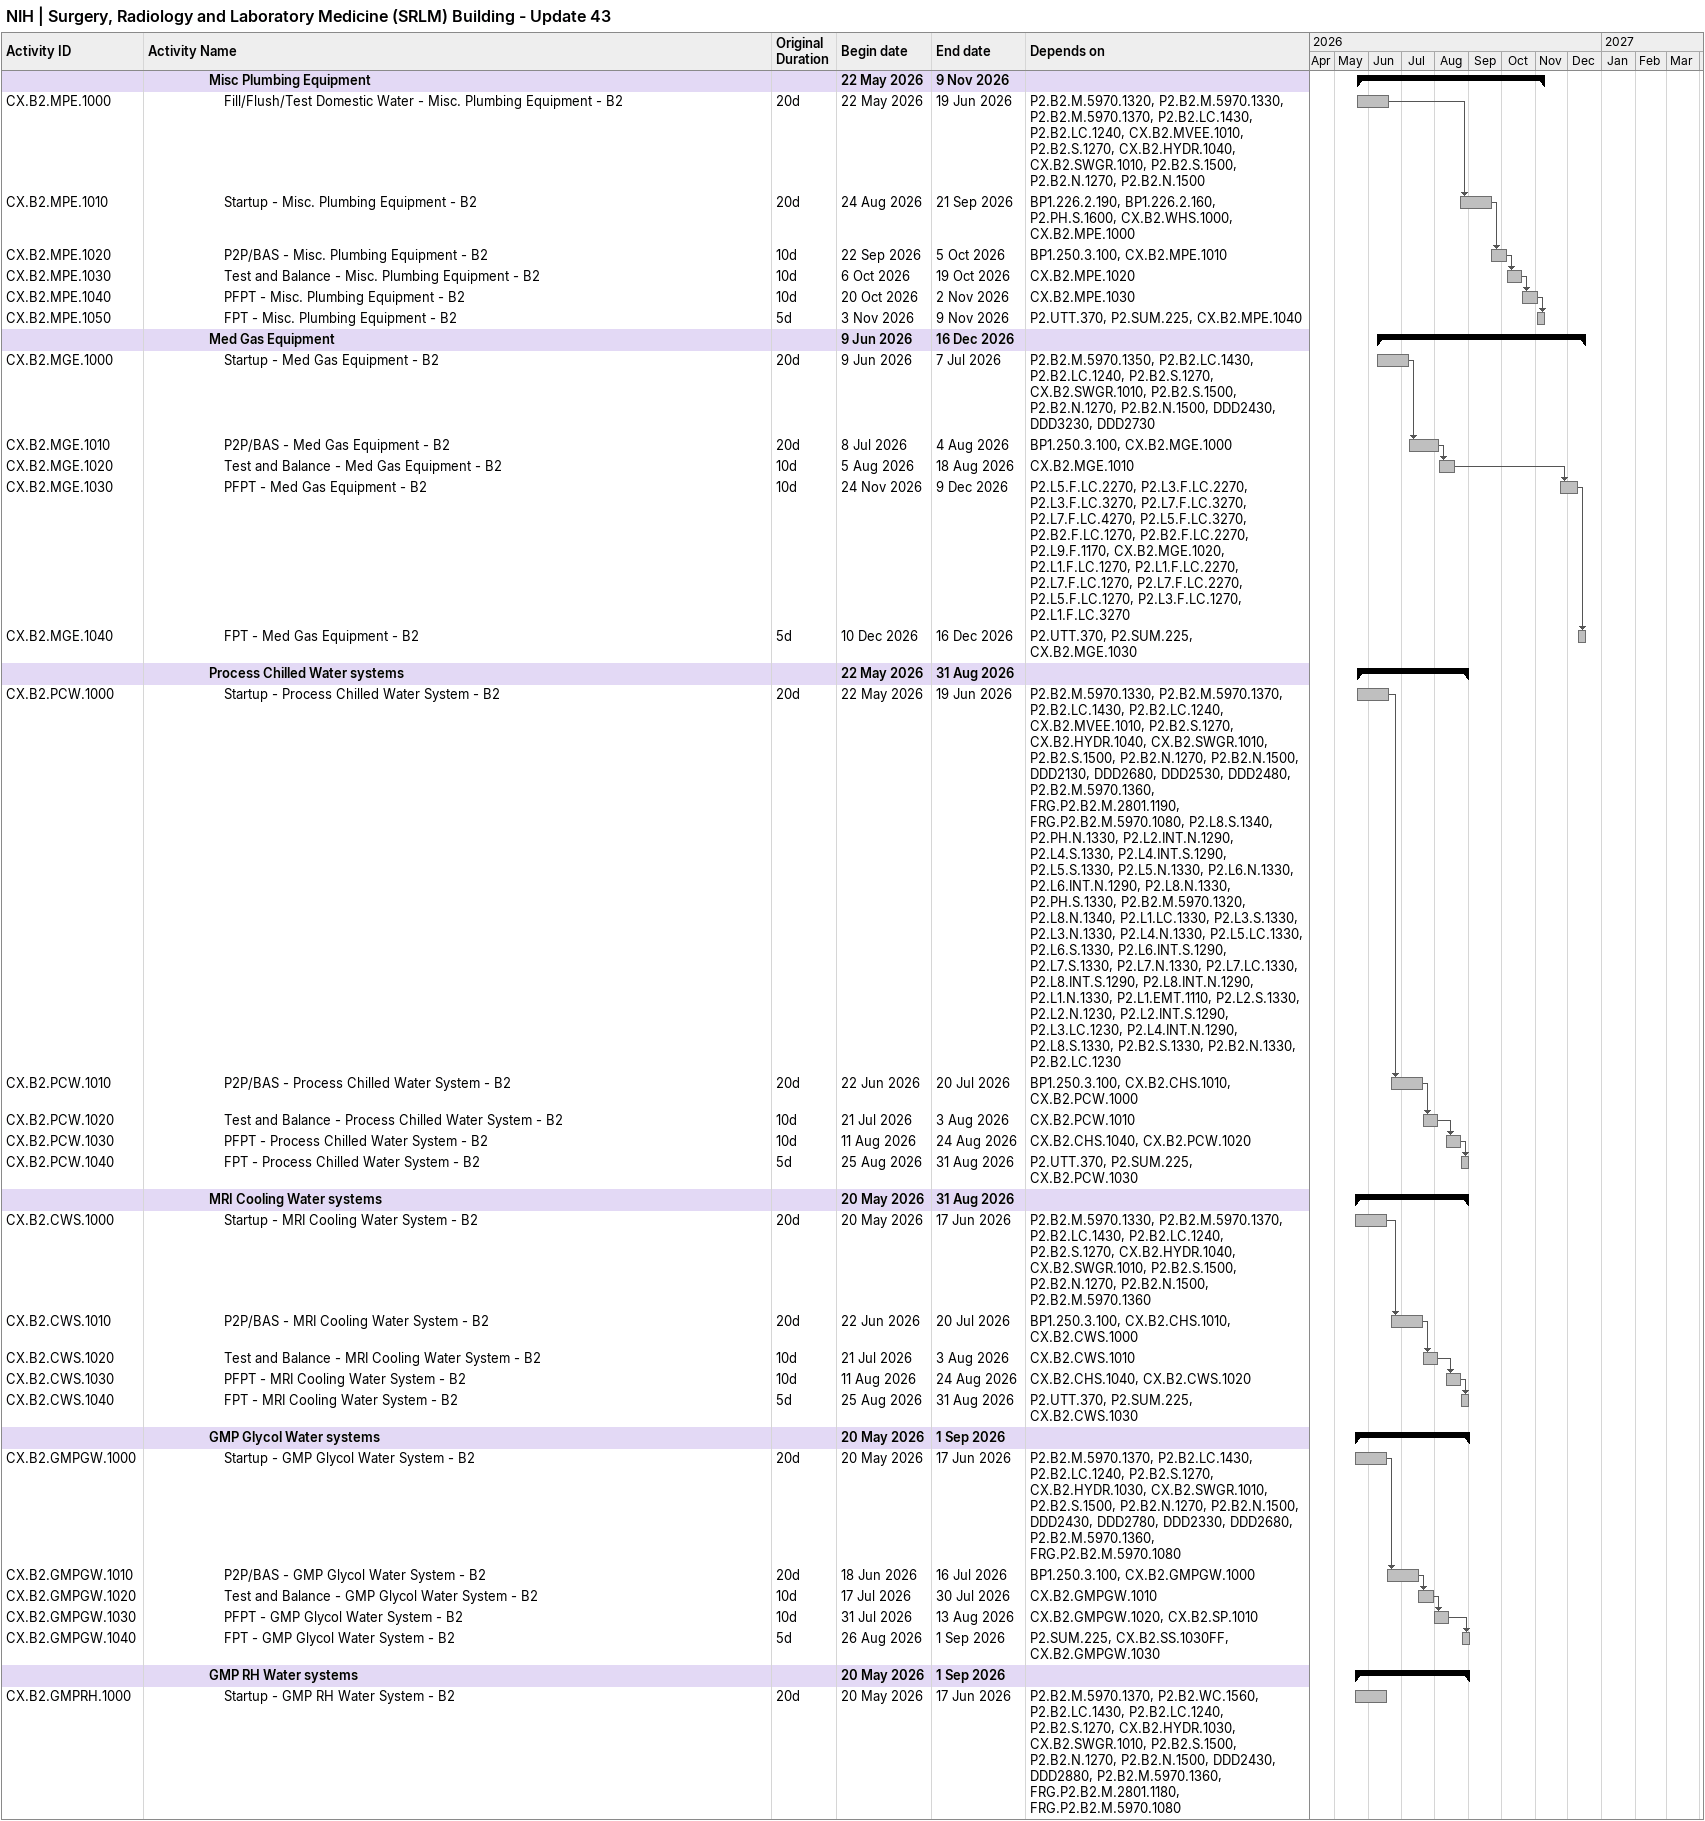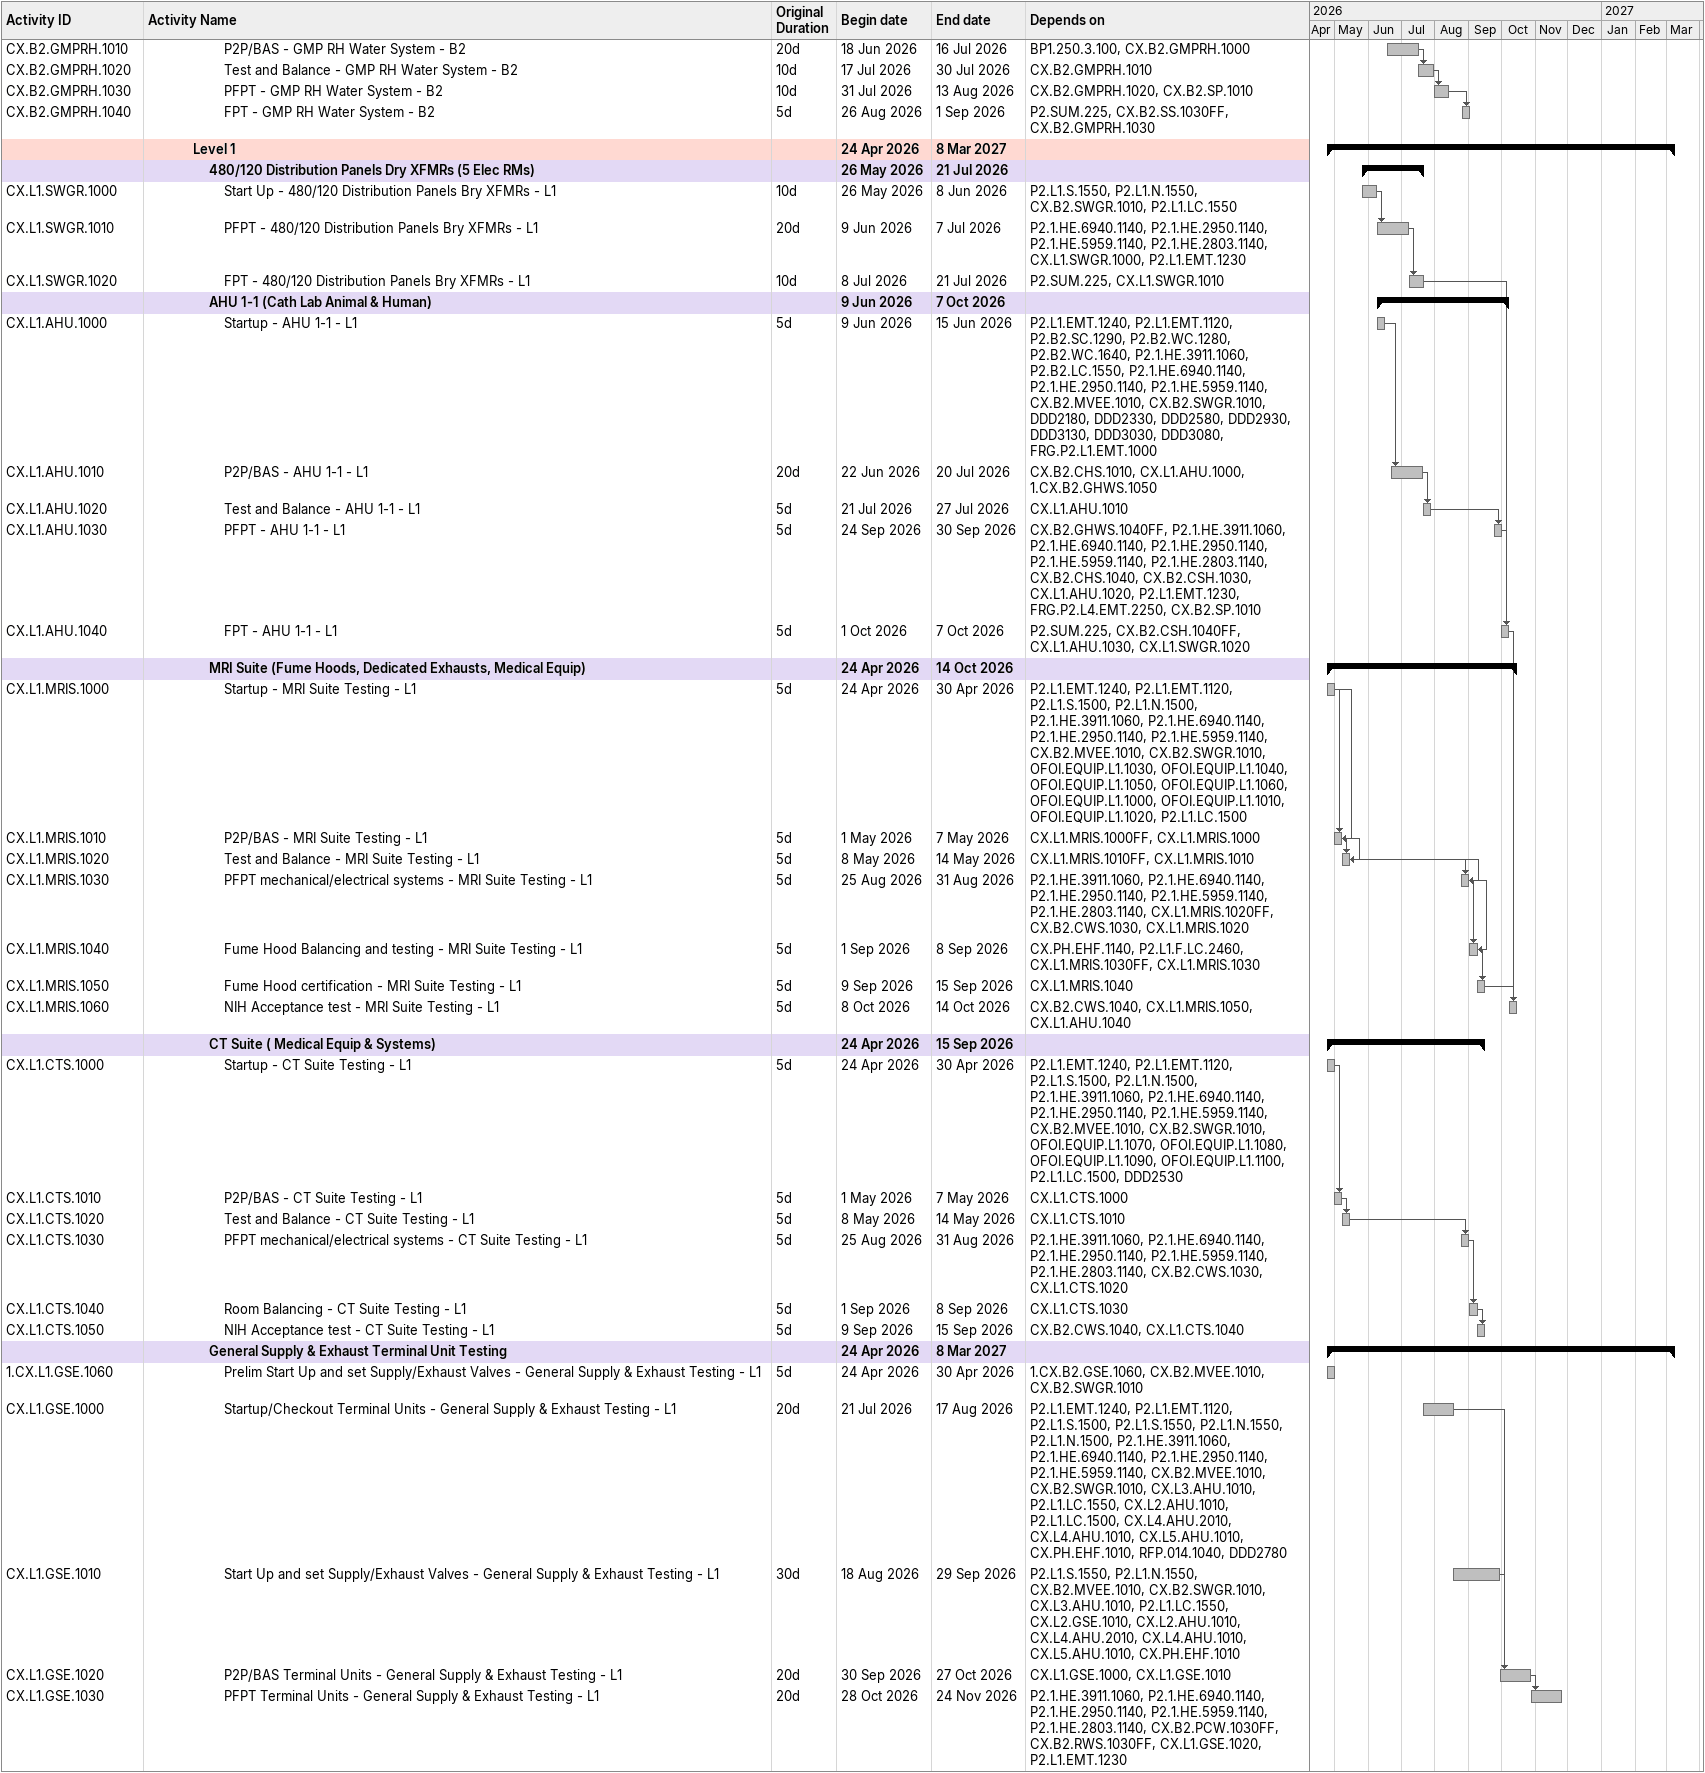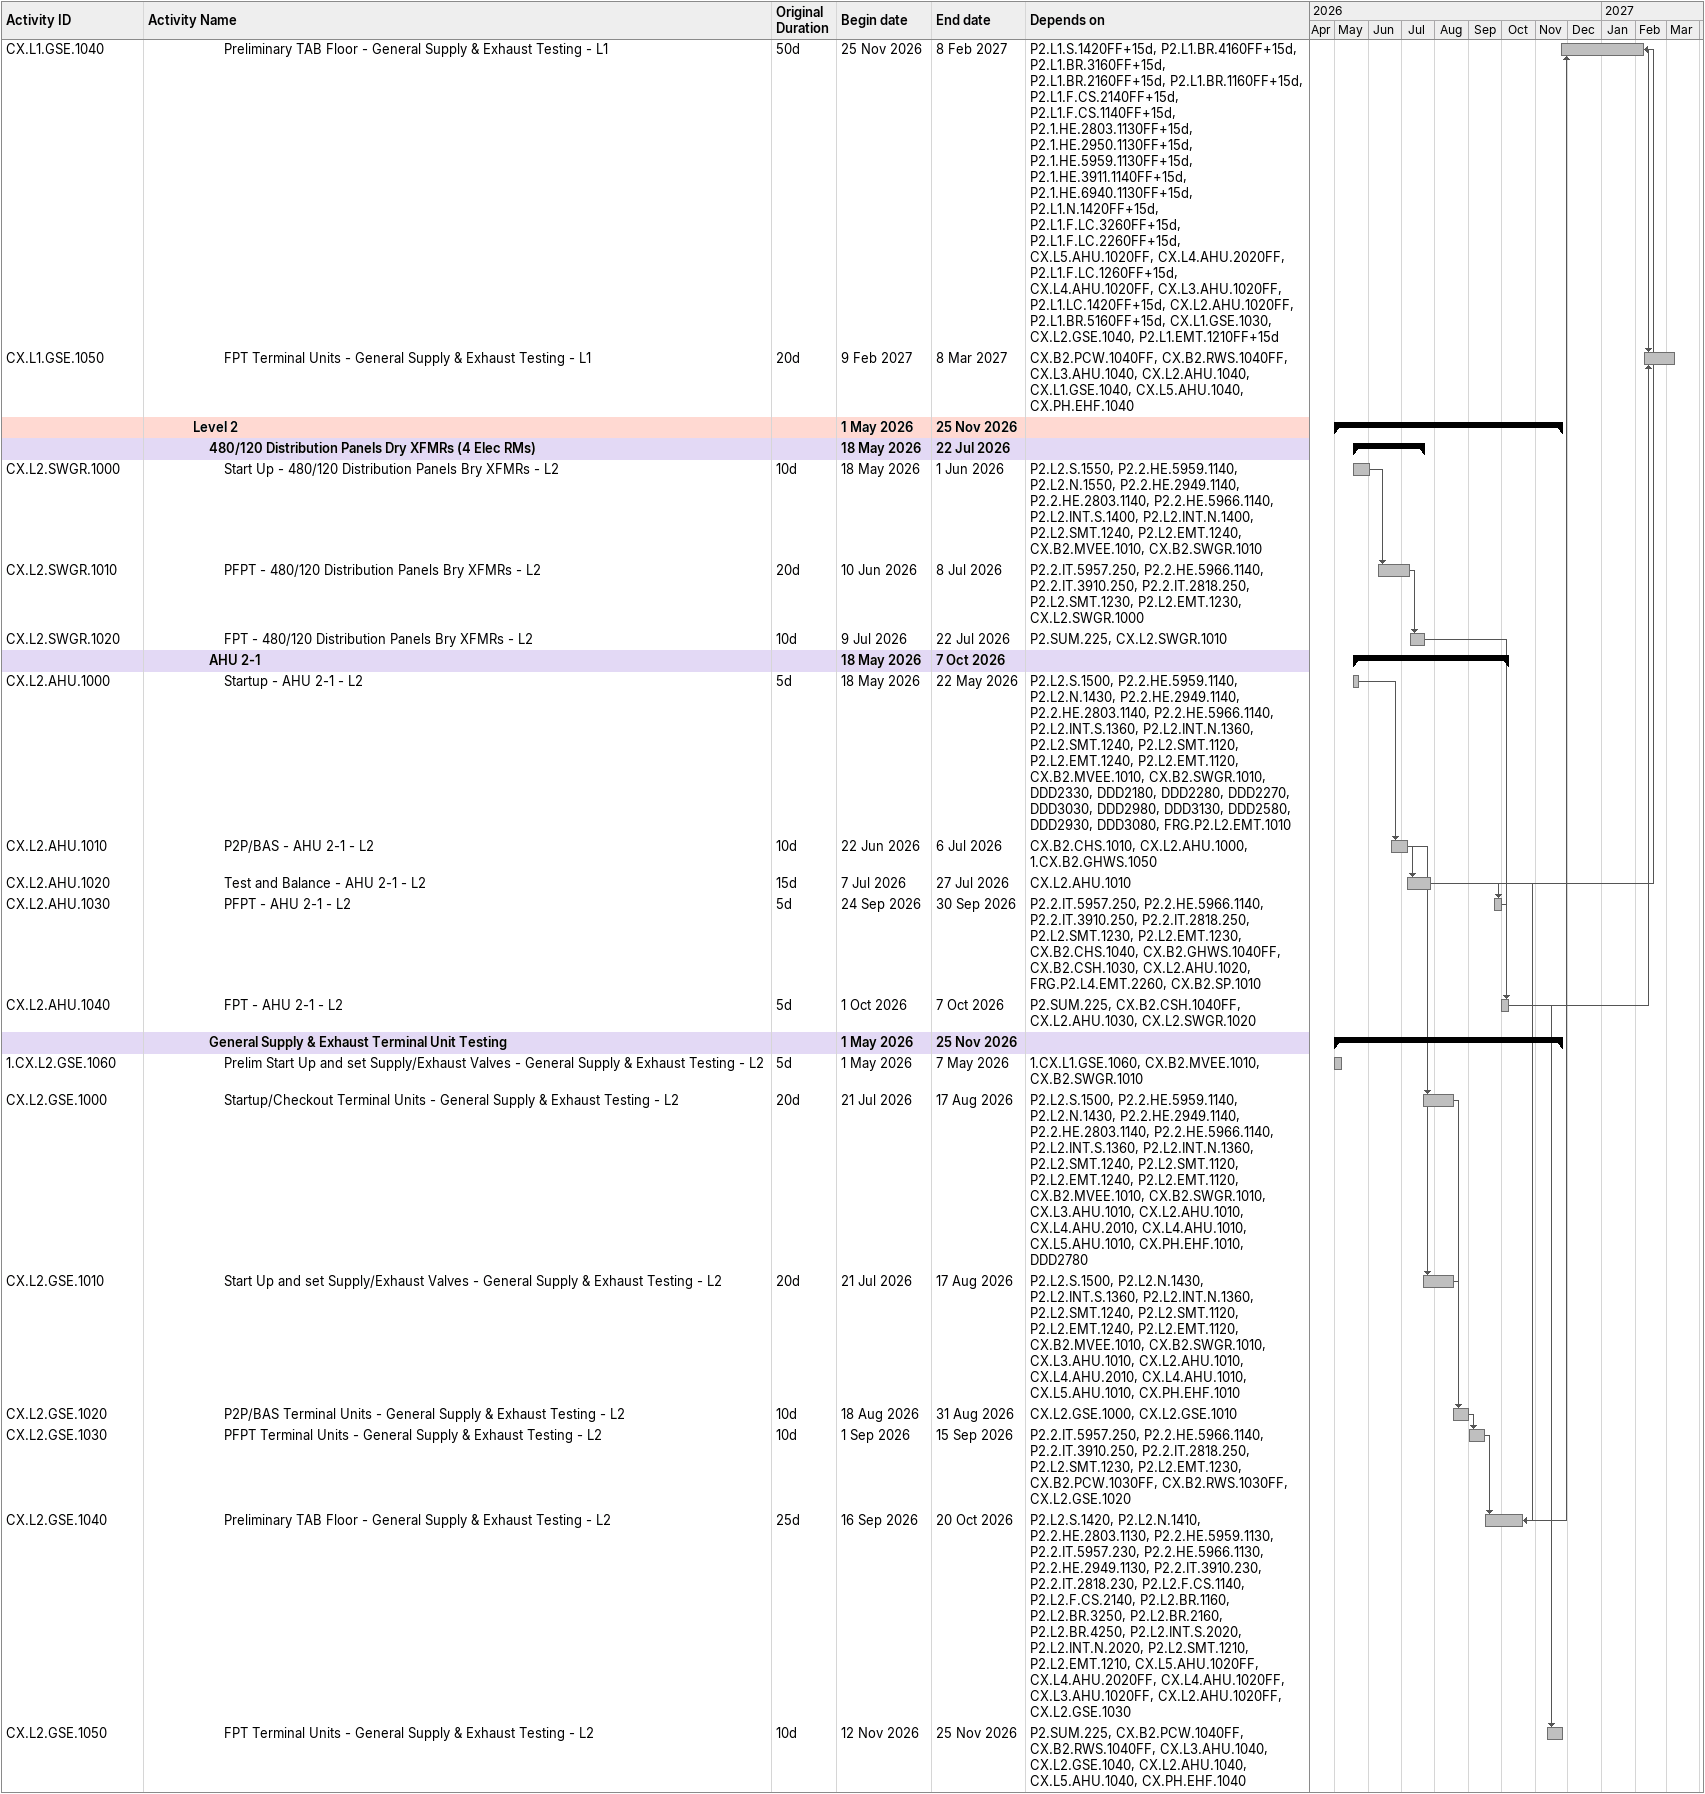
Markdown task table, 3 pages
NIH | Surgery, Radiology and Laboratory Medicine (SRLM) Building - Update 43

| ID | Level | Task | Original duration | Start | Finish | Predecessors |
|---|---|---|---|---|---|---|
|  | 5 | **Misc Plumbing Equipment** |  | 2026-05-22 | 2026-11-09 |  |
| CX.B2.MPE.1000 | 6 | Fill/Flush/Test Domestic Water - Misc. Plumbing Equipment - B2 | 20d | 2026-05-22 | 2026-06-19 | P2.B2.M.5970.1320, P2.B2.M.5970.1330, P2.B2.M.5970.1370, P2.B2.LC.1430, P2.B2.LC.1240, CX.B2.MVEE.1010, P2.B2.S.1270, CX.B2.HYDR.1040, CX.B2.SWGR.1010, P2.B2.S.1500, P2.B2.N.1270, P2.B2.N.1500 |
| CX.B2.MPE.1010 | 6 | Startup - Misc. Plumbing Equipment - B2 | 20d | 2026-08-24 | 2026-09-21 | BP1.226.2.190, BP1.226.2.160, P2.PH.S.1600, CX.B2.WHS.1000, CX.B2.MPE.1000 |
| CX.B2.MPE.1020 | 6 | P2P/BAS - Misc. Plumbing Equipment - B2 | 10d | 2026-09-22 | 2026-10-05 | BP1.250.3.100, CX.B2.MPE.1010 |
| CX.B2.MPE.1030 | 6 | Test and Balance - Misc. Plumbing Equipment - B2 | 10d | 2026-10-06 | 2026-10-19 | CX.B2.MPE.1020 |
| CX.B2.MPE.1040 | 6 | PFPT - Misc. Plumbing Equipment - B2 | 10d | 2026-10-20 | 2026-11-02 | CX.B2.MPE.1030 |
| CX.B2.MPE.1050 | 6 | FPT - Misc. Plumbing Equipment - B2 | 5d | 2026-11-03 | 2026-11-09 | P2.UTT.370, P2.SUM.225, CX.B2.MPE.1040 |
|  | 5 | **Med Gas Equipment** |  | 2026-06-09 | 2026-12-16 |  |
| CX.B2.MGE.1000 | 6 | Startup - Med Gas Equipment - B2 | 20d | 2026-06-09 | 2026-07-07 | P2.B2.M.5970.1350, P2.B2.LC.1430, P2.B2.LC.1240, P2.B2.S.1270, CX.B2.SWGR.1010, P2.B2.S.1500, P2.B2.N.1270, P2.B2.N.1500, DDD2430, DDD3230, DDD2730 |
| CX.B2.MGE.1010 | 6 | P2P/BAS - Med Gas Equipment - B2 | 20d | 2026-07-08 | 2026-08-04 | BP1.250.3.100, CX.B2.MGE.1000 |
| CX.B2.MGE.1020 | 6 | Test and Balance - Med Gas Equipment - B2 | 10d | 2026-08-05 | 2026-08-18 | CX.B2.MGE.1010 |
| CX.B2.MGE.1030 | 6 | PFPT - Med Gas Equipment - B2 | 10d | 2026-11-24 | 2026-12-09 | P2.L5.F.LC.2270, P2.L3.F.LC.2270, P2.L3.F.LC.3270, P2.L7.F.LC.3270, P2.L7.F.LC.4270, P2.L5.F.LC.3270, P2.B2.F.LC.1270, P2.B2.F.LC.2270, P2.L9.F.1170, CX.B2.MGE.1020, P2.L1.F.LC.1270, P2.L1.F.LC.2270, P2.L7.F.LC.1270, P2.L7.F.LC.2270, P2.L5.F.LC.1270, P2.L3.F.LC.1270, P2.L1.F.LC.3270 |
| CX.B2.MGE.1040 | 6 | FPT - Med Gas Equipment - B2 | 5d | 2026-12-10 | 2026-12-16 | P2.UTT.370, P2.SUM.225, CX.B2.MGE.1030 |
|  | 5 | **Process Chilled Water systems** |  | 2026-05-22 | 2026-08-31 |  |
| CX.B2.PCW.1000 | 6 | Startup - Process Chilled Water System - B2 | 20d | 2026-05-22 | 2026-06-19 | P2.B2.M.5970.1330, P2.B2.M.5970.1370, P2.B2.LC.1430, P2.B2.LC.1240, CX.B2.MVEE.1010, P2.B2.S.1270, CX.B2.HYDR.1040, CX.B2.SWGR.1010, P2.B2.S.1500, P2.B2.N.1270, P2.B2.N.1500, DDD2130, DDD2680, DDD2530, DDD2480, P2.B2.M.5970.1360, FRG.P2.B2.M.2801.1190, FRG.P2.B2.M.5970.1080, P2.L8.S.1340, P2.PH.N.1330, P2.L2.INT.N.1290, P2.L4.S.1330, P2.L4.INT.S.1290, P2.L5.S.1330, P2.L5.N.1330, P2.L6.N.1330, P2.L6.INT.N.1290, P2.L8.N.1330, P2.PH.S.1330, P2.B2.M.5970.1320, P2.L8.N.1340, P2.L1.LC.1330, P2.L3.S.1330, P2.L3.N.1330, P2.L4.N.1330, P2.L5.LC.1330, P2.L6.S.1330, P2.L6.INT.S.1290, P2.L7.S.1330, P2.L7.N.1330, P2.L7.LC.1330, P2.L8.INT.S.1290, P2.L8.INT.N.1290, P2.L1.N.1330, P2.L1.EMT.1110, P2.L2.S.1330, P2.L2.N.1230, P2.L2.INT.S.1290, P2.L3.LC.1230, P2.L4.INT.N.1290, P2.L8.S.1330, P2.B2.S.1330, P2.B2.N.1330, P2.B2.LC.1230 |
| CX.B2.PCW.1010 | 6 | P2P/BAS - Process Chilled Water System - B2 | 20d | 2026-06-22 | 2026-07-20 | BP1.250.3.100, CX.B2.CHS.1010, CX.B2.PCW.1000 |
| CX.B2.PCW.1020 | 6 | Test and Balance - Process Chilled Water System - B2 | 10d | 2026-07-21 | 2026-08-03 | CX.B2.PCW.1010 |
| CX.B2.PCW.1030 | 6 | PFPT - Process Chilled Water System - B2 | 10d | 2026-08-11 | 2026-08-24 | CX.B2.CHS.1040, CX.B2.PCW.1020 |
| CX.B2.PCW.1040 | 6 | FPT - Process Chilled Water System - B2 | 5d | 2026-08-25 | 2026-08-31 | P2.UTT.370, P2.SUM.225, CX.B2.PCW.1030 |
|  | 5 | **MRI Cooling Water systems** |  | 2026-05-20 | 2026-08-31 |  |
| CX.B2.CWS.1000 | 6 | Startup - MRI Cooling Water System - B2 | 20d | 2026-05-20 | 2026-06-17 | P2.B2.M.5970.1330, P2.B2.M.5970.1370, P2.B2.LC.1430, P2.B2.LC.1240, P2.B2.S.1270, CX.B2.HYDR.1040, CX.B2.SWGR.1010, P2.B2.S.1500, P2.B2.N.1270, P2.B2.N.1500, P2.B2.M.5970.1360 |
| CX.B2.CWS.1010 | 6 | P2P/BAS - MRI Cooling Water System - B2 | 20d | 2026-06-22 | 2026-07-20 | BP1.250.3.100, CX.B2.CHS.1010, CX.B2.CWS.1000 |
| CX.B2.CWS.1020 | 6 | Test and Balance - MRI Cooling Water System - B2 | 10d | 2026-07-21 | 2026-08-03 | CX.B2.CWS.1010 |
| CX.B2.CWS.1030 | 6 | PFPT - MRI Cooling Water System - B2 | 10d | 2026-08-11 | 2026-08-24 | CX.B2.CHS.1040, CX.B2.CWS.1020 |
| CX.B2.CWS.1040 | 6 | FPT - MRI Cooling Water System - B2 | 5d | 2026-08-25 | 2026-08-31 | P2.UTT.370, P2.SUM.225, CX.B2.CWS.1030 |
|  | 5 | **GMP Glycol Water systems** |  | 2026-05-20 | 2026-09-01 |  |
| CX.B2.GMPGW.1000 | 6 | Startup - GMP Glycol Water System - B2 | 20d | 2026-05-20 | 2026-06-17 | P2.B2.M.5970.1370, P2.B2.LC.1430, P2.B2.LC.1240, P2.B2.S.1270, CX.B2.HYDR.1030, CX.B2.SWGR.1010, P2.B2.S.1500, P2.B2.N.1270, P2.B2.N.1500, DDD2430, DDD2780, DDD2330, DDD2680, P2.B2.M.5970.1360, FRG.P2.B2.M.5970.1080 |
| CX.B2.GMPGW.1010 | 6 | P2P/BAS - GMP Glycol Water System - B2 | 20d | 2026-06-18 | 2026-07-16 | BP1.250.3.100, CX.B2.GMPGW.1000 |
| CX.B2.GMPGW.1020 | 6 | Test and Balance - GMP Glycol Water System - B2 | 10d | 2026-07-17 | 2026-07-30 | CX.B2.GMPGW.1010 |
| CX.B2.GMPGW.1030 | 6 | PFPT - GMP Glycol Water System - B2 | 10d | 2026-07-31 | 2026-08-13 | CX.B2.GMPGW.1020, CX.B2.SP.1010 |
| CX.B2.GMPGW.1040 | 6 | FPT - GMP Glycol Water System - B2 | 5d | 2026-08-26 | 2026-09-01 | P2.SUM.225, CX.B2.SS.1030FF, CX.B2.GMPGW.1030 |
|  | 5 | **GMP RH Water systems** |  | 2026-05-20 | 2026-09-01 |  |
| CX.B2.GMPRH.1000 | 6 | Startup - GMP RH Water System - B2 | 20d | 2026-05-20 | 2026-06-17 | P2.B2.M.5970.1370, P2.B2.WC.1560, P2.B2.LC.1430, P2.B2.LC.1240, P2.B2.S.1270, CX.B2.HYDR.1030, CX.B2.SWGR.1010, P2.B2.S.1500, P2.B2.N.1270, P2.B2.N.1500, DDD2430, DDD2880, P2.B2.M.5970.1360, FRG.P2.B2.M.2801.1180, FRG.P2.B2.M.5970.1080 |
| CX.B2.GMPRH.1010 | 6 | P2P/BAS - GMP RH Water System - B2 | 20d | 2026-06-18 | 2026-07-16 | BP1.250.3.100, CX.B2.GMPRH.1000 |
| CX.B2.GMPRH.1020 | 6 | Test and Balance - GMP RH Water System - B2 | 10d | 2026-07-17 | 2026-07-30 | CX.B2.GMPRH.1010 |
| CX.B2.GMPRH.1030 | 6 | PFPT - GMP RH Water System - B2 | 10d | 2026-07-31 | 2026-08-13 | CX.B2.GMPRH.1020, CX.B2.SP.1010 |
| CX.B2.GMPRH.1040 | 6 | FPT - GMP RH Water System - B2 | 5d | 2026-08-26 | 2026-09-01 | P2.SUM.225, CX.B2.SS.1030FF, CX.B2.GMPRH.1030 |
|  | 4 | **Level 1** |  | 2026-04-24 | 2027-03-08 |  |
|  | 5 | **480/120 Distribution Panels Dry XFMRs (5 Elec RMs)** |  | 2026-05-26 | 2026-07-21 |  |
| CX.L1.SWGR.1000 | 6 | Start Up - 480/120 Distribution Panels Bry XFMRs - L1 | 10d | 2026-05-26 | 2026-06-08 | P2.L1.S.1550, P2.L1.N.1550, CX.B2.SWGR.1010, P2.L1.LC.1550 |
| CX.L1.SWGR.1010 | 6 | PFPT - 480/120 Distribution Panels Bry XFMRs - L1 | 20d | 2026-06-09 | 2026-07-07 | P2.1.HE.6940.1140, P2.1.HE.2950.1140, P2.1.HE.5959.1140, P2.1.HE.2803.1140, CX.L1.SWGR.1000, P2.L1.EMT.1230 |
| CX.L1.SWGR.1020 | 6 | FPT - 480/120 Distribution Panels Bry XFMRs - L1 | 10d | 2026-07-08 | 2026-07-21 | P2.SUM.225, CX.L1.SWGR.1010 |
|  | 5 | **AHU 1-1 (Cath Lab Animal & Human)** |  | 2026-06-09 | 2026-10-07 |  |
| CX.L1.AHU.1000 | 6 | Startup - AHU 1-1 - L1 | 5d | 2026-06-09 | 2026-06-15 | P2.L1.EMT.1240, P2.L1.EMT.1120, P2.B2.SC.1290, P2.B2.WC.1280, P2.B2.WC.1640, P2.1.HE.3911.1060, P2.B2.LC.1550, P2.1.HE.6940.1140, P2.1.HE.2950.1140, P2.1.HE.5959.1140, CX.B2.MVEE.1010, CX.B2.SWGR.1010, DDD2180, DDD2330, DDD2580, DDD2930, DDD3130, DDD3030, DDD3080, FRG.P2.L1.EMT.1000 |
| CX.L1.AHU.1010 | 6 | P2P/BAS - AHU 1-1 - L1 | 20d | 2026-06-22 | 2026-07-20 | CX.B2.CHS.1010, CX.L1.AHU.1000, 1.CX.B2.GHWS.1050 |
| CX.L1.AHU.1020 | 6 | Test and Balance - AHU 1-1 - L1 | 5d | 2026-07-21 | 2026-07-27 | CX.L1.AHU.1010 |
| CX.L1.AHU.1030 | 6 | PFPT - AHU 1-1 - L1 | 5d | 2026-09-24 | 2026-09-30 | CX.B2.GHWS.1040FF, P2.1.HE.3911.1060, P2.1.HE.6940.1140, P2.1.HE.2950.1140, P2.1.HE.5959.1140, P2.1.HE.2803.1140, CX.B2.CHS.1040, CX.B2.CSH.1030, CX.L1.AHU.1020, P2.L1.EMT.1230, FRG.P2.L4.EMT.2250, CX.B2.SP.1010 |
| CX.L1.AHU.1040 | 6 | FPT - AHU 1-1 - L1 | 5d | 2026-10-01 | 2026-10-07 | P2.SUM.225, CX.B2.CSH.1040FF, CX.L1.AHU.1030, CX.L1.SWGR.1020 |
|  | 5 | **MRI Suite (Fume Hoods, Dedicated Exhausts, Medical Equip)** |  | 2026-04-24 | 2026-10-14 |  |
| CX.L1.MRIS.1000 | 6 | Startup - MRI Suite Testing - L1 | 5d | 2026-04-24 | 2026-04-30 | P2.L1.EMT.1240, P2.L1.EMT.1120, P2.L1.S.1500, P2.L1.N.1500, P2.1.HE.3911.1060, P2.1.HE.6940.1140, P2.1.HE.2950.1140, P2.1.HE.5959.1140, CX.B2.MVEE.1010, CX.B2.SWGR.1010, OFOI.EQUIP.L1.1030, OFOI.EQUIP.L1.1040, OFOI.EQUIP.L1.1050, OFOI.EQUIP.L1.1060, OFOI.EQUIP.L1.1000, OFOI.EQUIP.L1.1010, OFOI.EQUIP.L1.1020, P2.L1.LC.1500 |
| CX.L1.MRIS.1010 | 6 | P2P/BAS - MRI Suite Testing - L1 | 5d | 2026-05-01 | 2026-05-07 | CX.L1.MRIS.1000FF, CX.L1.MRIS.1000 |
| CX.L1.MRIS.1020 | 6 | Test and Balance - MRI Suite Testing - L1 | 5d | 2026-05-08 | 2026-05-14 | CX.L1.MRIS.1010FF, CX.L1.MRIS.1010 |
| CX.L1.MRIS.1030 | 6 | PFPT mechanical/electrical systems - MRI Suite Testing - L1 | 5d | 2026-08-25 | 2026-08-31 | P2.1.HE.3911.1060, P2.1.HE.6940.1140, P2.1.HE.2950.1140, P2.1.HE.5959.1140, P2.1.HE.2803.1140, CX.L1.MRIS.1020FF, CX.B2.CWS.1030, CX.L1.MRIS.1020 |
| CX.L1.MRIS.1040 | 6 | Fume Hood Balancing and testing - MRI Suite Testing - L1 | 5d | 2026-09-01 | 2026-09-08 | CX.PH.EHF.1140, P2.L1.F.LC.2460, CX.L1.MRIS.1030FF, CX.L1.MRIS.1030 |
| CX.L1.MRIS.1050 | 6 | Fume Hood certification - MRI Suite Testing - L1 | 5d | 2026-09-09 | 2026-09-15 | CX.L1.MRIS.1040 |
| CX.L1.MRIS.1060 | 6 | NIH Acceptance test - MRI Suite Testing - L1 | 5d | 2026-10-08 | 2026-10-14 | CX.B2.CWS.1040, CX.L1.MRIS.1050, CX.L1.AHU.1040 |
|  | 5 | **CT Suite ( Medical Equip & Systems)** |  | 2026-04-24 | 2026-09-15 |  |
| CX.L1.CTS.1000 | 6 | Startup - CT Suite Testing - L1 | 5d | 2026-04-24 | 2026-04-30 | P2.L1.EMT.1240, P2.L1.EMT.1120, P2.L1.S.1500, P2.L1.N.1500, P2.1.HE.3911.1060, P2.1.HE.6940.1140, P2.1.HE.2950.1140, P2.1.HE.5959.1140, CX.B2.MVEE.1010, CX.B2.SWGR.1010, OFOI.EQUIP.L1.1070, OFOI.EQUIP.L1.1080, OFOI.EQUIP.L1.1090, OFOI.EQUIP.L1.1100, P2.L1.LC.1500, DDD2530 |
| CX.L1.CTS.1010 | 6 | P2P/BAS - CT Suite Testing - L1 | 5d | 2026-05-01 | 2026-05-07 | CX.L1.CTS.1000 |
| CX.L1.CTS.1020 | 6 | Test and Balance - CT Suite Testing - L1 | 5d | 2026-05-08 | 2026-05-14 | CX.L1.CTS.1010 |
| CX.L1.CTS.1030 | 6 | PFPT mechanical/electrical systems - CT Suite Testing - L1 | 5d | 2026-08-25 | 2026-08-31 | P2.1.HE.3911.1060, P2.1.HE.6940.1140, P2.1.HE.2950.1140, P2.1.HE.5959.1140, P2.1.HE.2803.1140, CX.B2.CWS.1030, CX.L1.CTS.1020 |
| CX.L1.CTS.1040 | 6 | Room Balancing - CT Suite Testing - L1 | 5d | 2026-09-01 | 2026-09-08 | CX.L1.CTS.1030 |
| CX.L1.CTS.1050 | 6 | NIH Acceptance test - CT Suite Testing - L1 | 5d | 2026-09-09 | 2026-09-15 | CX.B2.CWS.1040, CX.L1.CTS.1040 |
|  | 5 | **General Supply & Exhaust Terminal Unit Testing** |  | 2026-04-24 | 2027-03-08 |  |
| 1.CX.L1.GSE.1060 | 6 | Prelim Start Up and set Supply/Exhaust Valves - General Supply & Exhaust Testing - L1 | 5d | 2026-04-24 | 2026-04-30 | 1.CX.B2.GSE.1060, CX.B2.MVEE.1010, CX.B2.SWGR.1010 |
| CX.L1.GSE.1000 | 6 | Startup/Checkout Terminal Units - General Supply & Exhaust Testing - L1 | 20d | 2026-07-21 | 2026-08-17 | P2.L1.EMT.1240, P2.L1.EMT.1120, P2.L1.S.1500, P2.L1.S.1550, P2.L1.N.1550, P2.L1.N.1500, P2.1.HE.3911.1060, P2.1.HE.6940.1140, P2.1.HE.2950.1140, P2.1.HE.5959.1140, CX.B2.MVEE.1010, CX.B2.SWGR.1010, CX.L3.AHU.1010, P2.L1.LC.1550, CX.L2.AHU.1010, P2.L1.LC.1500, CX.L4.AHU.2010, CX.L4.AHU.1010, CX.L5.AHU.1010, CX.PH.EHF.1010, RFP.014.1040, DDD2780 |
| CX.L1.GSE.1010 | 6 | Start Up and set Supply/Exhaust Valves - General Supply & Exhaust Testing - L1 | 30d | 2026-08-18 | 2026-09-29 | P2.L1.S.1550, P2.L1.N.1550, CX.B2.MVEE.1010, CX.B2.SWGR.1010, CX.L3.AHU.1010, P2.L1.LC.1550, CX.L2.GSE.1010, CX.L2.AHU.1010, CX.L4.AHU.2010, CX.L4.AHU.1010, CX.L5.AHU.1010, CX.PH.EHF.1010 |
| CX.L1.GSE.1020 | 6 | P2P/BAS Terminal Units - General Supply & Exhaust Testing - L1 | 20d | 2026-09-30 | 2026-10-27 | CX.L1.GSE.1000, CX.L1.GSE.1010 |
| CX.L1.GSE.1030 | 6 | PFPT Terminal Units - General Supply & Exhaust Testing - L1 | 20d | 2026-10-28 | 2026-11-24 | P2.1.HE.3911.1060, P2.1.HE.6940.1140, P2.1.HE.2950.1140, P2.1.HE.5959.1140, P2.1.HE.2803.1140, CX.B2.PCW.1030FF, CX.B2.RWS.1030FF, CX.L1.GSE.1020, P2.L1.EMT.1230 |
| CX.L1.GSE.1040 | 6 | Preliminary TAB Floor - General Supply & Exhaust Testing - L1 | 50d | 2026-11-25 | 2027-02-08 | P2.L1.S.1420FF+15d, P2.L1.BR.4160FF+15d, P2.L1.BR.3160FF+15d, P2.L1.BR.2160FF+15d, P2.L1.BR.1160FF+15d, P2.L1.F.CS.2140FF+15d, P2.L1.F.CS.1140FF+15d, P2.1.HE.2803.1130FF+15d, P2.1.HE.2950.1130FF+15d, P2.1.HE.5959.1130FF+15d, P2.1.HE.3911.1140FF+15d, P2.1.HE.6940.1130FF+15d, P2.L1.N.1420FF+15d, P2.L1.F.LC.3260FF+15d, P2.L1.F.LC.2260FF+15d, CX.L5.AHU.1020FF, CX.L4.AHU.2020FF, P2.L1.F.LC.1260FF+15d, CX.L4.AHU.1020FF, CX.L3.AHU.1020FF, P2.L1.LC.1420FF+15d, CX.L2.AHU.1020FF, P2.L1.BR.5160FF+15d, CX.L1.GSE.1030, CX.L2.GSE.1040, P2.L1.EMT.1210FF+15d |
| CX.L1.GSE.1050 | 6 | FPT Terminal Units - General Supply & Exhaust Testing - L1 | 20d | 2027-02-09 | 2027-03-08 | CX.B2.PCW.1040FF, CX.B2.RWS.1040FF, CX.L3.AHU.1040, CX.L2.AHU.1040, CX.L1.GSE.1040, CX.L5.AHU.1040, CX.PH.EHF.1040 |
|  | 4 | **Level 2** |  | 2026-05-01 | 2026-11-25 |  |
|  | 5 | **480/120 Distribution Panels Dry XFMRs (4 Elec RMs)** |  | 2026-05-18 | 2026-07-22 |  |
| CX.L2.SWGR.1000 | 6 | Start Up - 480/120 Distribution Panels Bry XFMRs - L2 | 10d | 2026-05-18 | 2026-06-01 | P2.L2.S.1550, P2.2.HE.5959.1140, P2.L2.N.1550, P2.2.HE.2949.1140, P2.2.HE.2803.1140, P2.2.HE.5966.1140, P2.L2.INT.S.1400, P2.L2.INT.N.1400, P2.L2.SMT.1240, P2.L2.EMT.1240, CX.B2.MVEE.1010, CX.B2.SWGR.1010 |
| CX.L2.SWGR.1010 | 6 | PFPT - 480/120 Distribution Panels Bry XFMRs - L2 | 20d | 2026-06-10 | 2026-07-08 | P2.2.IT.5957.250, P2.2.HE.5966.1140, P2.2.IT.3910.250, P2.2.IT.2818.250, P2.L2.SMT.1230, P2.L2.EMT.1230, CX.L2.SWGR.1000 |
| CX.L2.SWGR.1020 | 6 | FPT - 480/120 Distribution Panels Bry XFMRs - L2 | 10d | 2026-07-09 | 2026-07-22 | P2.SUM.225, CX.L2.SWGR.1010 |
|  | 5 | **AHU 2-1** |  | 2026-05-18 | 2026-10-07 |  |
| CX.L2.AHU.1000 | 6 | Startup - AHU 2-1 - L2 | 5d | 2026-05-18 | 2026-05-22 | P2.L2.S.1500, P2.2.HE.5959.1140, P2.L2.N.1430, P2.2.HE.2949.1140, P2.2.HE.2803.1140, P2.2.HE.5966.1140, P2.L2.INT.S.1360, P2.L2.INT.N.1360, P2.L2.SMT.1240, P2.L2.SMT.1120, P2.L2.EMT.1240, P2.L2.EMT.1120, CX.B2.MVEE.1010, CX.B2.SWGR.1010, DDD2330, DDD2180, DDD2280, DDD2270, DDD3030, DDD2980, DDD3130, DDD2580, DDD2930, DDD3080, FRG.P2.L2.EMT.1010 |
| CX.L2.AHU.1010 | 6 | P2P/BAS - AHU 2-1 - L2 | 10d | 2026-06-22 | 2026-07-06 | CX.B2.CHS.1010, CX.L2.AHU.1000, 1.CX.B2.GHWS.1050 |
| CX.L2.AHU.1020 | 6 | Test and Balance - AHU 2-1 - L2 | 15d | 2026-07-07 | 2026-07-27 | CX.L2.AHU.1010 |
| CX.L2.AHU.1030 | 6 | PFPT - AHU 2-1 - L2 | 5d | 2026-09-24 | 2026-09-30 | P2.2.IT.5957.250, P2.2.HE.5966.1140, P2.2.IT.3910.250, P2.2.IT.2818.250, P2.L2.SMT.1230, P2.L2.EMT.1230, CX.B2.CHS.1040, CX.B2.GHWS.1040FF, CX.B2.CSH.1030, CX.L2.AHU.1020, FRG.P2.L4.EMT.2260, CX.B2.SP.1010 |
| CX.L2.AHU.1040 | 6 | FPT - AHU 2-1 - L2 | 5d | 2026-10-01 | 2026-10-07 | P2.SUM.225, CX.B2.CSH.1040FF, CX.L2.AHU.1030, CX.L2.SWGR.1020 |
|  | 5 | **General Supply & Exhaust Terminal Unit Testing** |  | 2026-05-01 | 2026-11-25 |  |
| 1.CX.L2.GSE.1060 | 6 | Prelim Start Up and set Supply/Exhaust Valves - General Supply & Exhaust Testing - L2 | 5d | 2026-05-01 | 2026-05-07 | 1.CX.L1.GSE.1060, CX.B2.MVEE.1010, CX.B2.SWGR.1010 |
| CX.L2.GSE.1000 | 6 | Startup/Checkout Terminal Units - General Supply & Exhaust Testing - L2 | 20d | 2026-07-21 | 2026-08-17 | P2.L2.S.1500, P2.2.HE.5959.1140, P2.L2.N.1430, P2.2.HE.2949.1140, P2.2.HE.2803.1140, P2.2.HE.5966.1140, P2.L2.INT.S.1360, P2.L2.INT.N.1360, P2.L2.SMT.1240, P2.L2.SMT.1120, P2.L2.EMT.1240, P2.L2.EMT.1120, CX.B2.MVEE.1010, CX.B2.SWGR.1010, CX.L3.AHU.1010, CX.L2.AHU.1010, CX.L4.AHU.2010, CX.L4.AHU.1010, CX.L5.AHU.1010, CX.PH.EHF.1010, DDD2780 |
| CX.L2.GSE.1010 | 6 | Start Up and set Supply/Exhaust Valves - General Supply & Exhaust Testing - L2 | 20d | 2026-07-21 | 2026-08-17 | P2.L2.S.1500, P2.L2.N.1430, P2.L2.INT.S.1360, P2.L2.INT.N.1360, P2.L2.SMT.1240, P2.L2.SMT.1120, P2.L2.EMT.1240, P2.L2.EMT.1120, CX.B2.MVEE.1010, CX.B2.SWGR.1010, CX.L3.AHU.1010, CX.L2.AHU.1010, CX.L4.AHU.2010, CX.L4.AHU.1010, CX.L5.AHU.1010, CX.PH.EHF.1010 |
| CX.L2.GSE.1020 | 6 | P2P/BAS Terminal Units - General Supply & Exhaust Testing - L2 | 10d | 2026-08-18 | 2026-08-31 | CX.L2.GSE.1000, CX.L2.GSE.1010 |
| CX.L2.GSE.1030 | 6 | PFPT Terminal Units - General Supply & Exhaust Testing - L2 | 10d | 2026-09-01 | 2026-09-15 | P2.2.IT.5957.250, P2.2.HE.5966.1140, P2.2.IT.3910.250, P2.2.IT.2818.250, P2.L2.SMT.1230, P2.L2.EMT.1230, CX.B2.PCW.1030FF, CX.B2.RWS.1030FF, CX.L2.GSE.1020 |
| CX.L2.GSE.1040 | 6 | Preliminary TAB Floor - General Supply & Exhaust Testing - L2 | 25d | 2026-09-16 | 2026-10-20 | P2.L2.S.1420, P2.L2.N.1410, P2.2.HE.2803.1130, P2.2.HE.5959.1130, P2.2.IT.5957.230, P2.2.HE.5966.1130, P2.2.HE.2949.1130, P2.2.IT.3910.230, P2.2.IT.2818.230, P2.L2.F.CS.1140, P2.L2.F.CS.2140, P2.L2.BR.1160, P2.L2.BR.3250, P2.L2.BR.2160, P2.L2.BR.4250, P2.L2.INT.S.2020, P2.L2.INT.N.2020, P2.L2.SMT.1210, P2.L2.EMT.1210, CX.L5.AHU.1020FF, CX.L4.AHU.2020FF, CX.L4.AHU.1020FF, CX.L3.AHU.1020FF, CX.L2.AHU.1020FF, CX.L2.GSE.1030 |
| CX.L2.GSE.1050 | 6 | FPT Terminal Units - General Supply & Exhaust Testing - L2 | 10d | 2026-11-12 | 2026-11-25 | P2.SUM.225, CX.B2.PCW.1040FF, CX.B2.RWS.1040FF, CX.L3.AHU.1040, CX.L2.GSE.1040, CX.L2.AHU.1040, CX.L5.AHU.1040, CX.PH.EHF.1040 |
